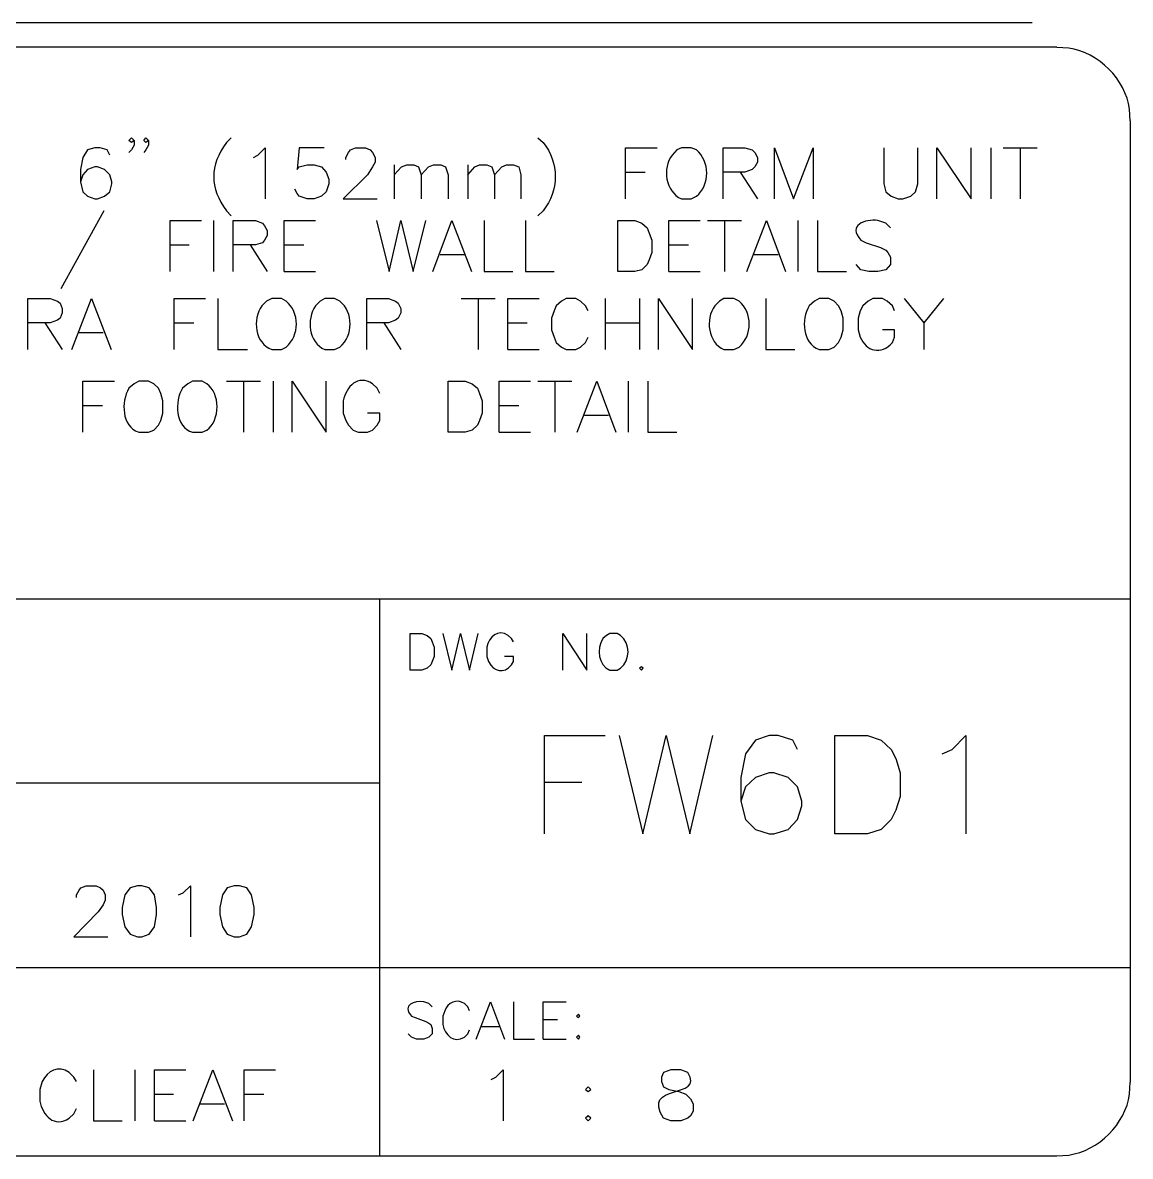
# Model space of a CAD drawing. Header units: millimetres. Extents: x 14 to 201, y 16 to 268.
# Drawn here: x 165.52 to 201.3, y 15.62 to 52.24 of the extents above; entities that cross this region are included whole.
import ezdxf

# ---------------------------------------------------------------- set-up
doc = ezdxf.new("R2010")
doc.units = ezdxf.units.MM
doc.layers.get('0').update_dxf_attribs({"linetype": 'CONTINUOUS'})

msp = doc.modelspace()

# ---------------------------------------------------------------- linework, layer by layer
at = {"color": 0}
for p, q in [((198.121, 52.2386), (17.0174, 52.2386)), ((155.195, 51.4558), (198.924, 51.4558)), ((199.306, 51.4131), (198.924, 51.4354)), ((201.296, 49.0636), (201.273, 49.4453)), ((201.296, 49.0636), (201.296, 18.0123)), ((168.953, 48.4297), (169.037, 48.514)), ((169.037, 48.3665), (168.953, 48.4297)), ((169.037, 48.514), (169.121, 48.4297)), ((169.121, 48.4297), (169.037, 48.3665)), ((169.121, 48.4297), (169.121, 48.2808)), ((169.44, 48.4297), (169.503, 48.514)), ((169.503, 48.3665), (169.44, 48.4297)), ((169.503, 48.514), (169.587, 48.4297)), ((169.587, 48.4297), (169.503, 48.3665)), ((169.587, 48.4297), (169.587, 48.2808)), ((172.255, 48.514), (172.106, 48.3665)), ((182.16, 48.514), (182.33, 48.3665)), ((167.619, 48.1334), (167.47, 47.8786)), ((167.852, 48.1969), (167.619, 48.1334)), ((168.021, 48.1969), (167.852, 48.1969)), ((168.254, 48.1334), (168.021, 48.1969)), ((168.338, 47.964), (168.254, 48.1334)), ((169.037, 48.1334), (168.953, 48.048)), ((169.121, 48.2808), (169.037, 48.1334)), ((169.503, 48.1334), (169.44, 48.048)), ((169.587, 48.2808), (169.503, 48.1334)), ((173.121, 47.964), (173.354, 48.1969)), ((173.354, 48.1969), (173.354, 46.5459)), ((174.456, 48.1969), (174.392, 47.4984)), ((175.26, 48.1969), (174.456, 48.1969)), ((175.959, 47.8786), (176.043, 48.048)), ((176.043, 48.048), (176.106, 48.1334)), ((176.106, 48.1334), (176.276, 48.1969)), ((176.276, 48.1969), (176.593, 48.1969)), ((176.593, 48.1969), (176.742, 48.1334)), ((176.742, 48.1334), (176.826, 48.048)), ((176.826, 48.048), (176.911, 47.8786)), ((184.996, 46.5459), (184.996, 48.1969)), ((184.996, 48.1969), (186.013, 48.1969)), ((186.647, 48.1334), (186.499, 47.964)), ((186.796, 48.1969), (186.647, 48.1334)), ((187.113, 48.1969), (186.796, 48.1969)), ((187.282, 48.1334), (187.113, 48.1969)), ((188.151, 46.5459), (188.151, 48.1969)), ((188.151, 48.1969), (188.849, 48.1969)), ((188.849, 48.1969), (189.082, 48.1334)), ((189.082, 48.1334), (189.166, 48.048)), ((189.166, 48.048), (189.252, 47.8786)), ((189.802, 46.5459), (189.802, 48.1969)), ((189.802, 48.1969), (190.416, 46.5459)), ((190.416, 46.5459), (191.05, 48.1969)), ((191.05, 48.1969), (191.05, 46.5459)), ((193.336, 48.1969), (193.336, 47.0323)), ((194.437, 47.0323), (194.437, 48.1969)), ((195.05, 46.5459), (195.05, 48.1969)), ((195.05, 48.1969), (196.152, 46.5459)), ((196.152, 46.5459), (196.152, 48.1969)), ((196.787, 48.1969), (196.787, 46.5459)), ((197.189, 48.1969), (198.289, 48.1969)), ((197.739, 48.1969), (197.739, 46.5459)), ((167.47, 47.8786), (167.386, 47.4984)), ((172.974, 47.8786), (173.121, 47.964)), ((174.456, 47.5823), (174.709, 47.6458)), ((174.709, 47.6458), (174.942, 47.6458)), ((174.942, 47.6458), (175.175, 47.5823)), ((175.959, 47.8151), (175.959, 47.8786)), ((176.911, 47.7312), (176.826, 47.5823)), ((176.911, 47.8786), (176.911, 47.7312)), ((177.524, 47.6458), (177.524, 46.5459)), ((177.757, 47.5823), (177.927, 47.6458)), ((177.927, 47.6458), (178.16, 47.6458)), ((178.16, 47.6458), (178.308, 47.5823)), ((178.625, 47.5823), (178.795, 47.6458)), ((178.795, 47.6458), (179.028, 47.6458)), ((179.028, 47.6458), (179.175, 47.5823)), ((179.896, 47.6458), (179.896, 46.5459)), ((180.129, 47.5823), (180.276, 47.6458)), ((180.276, 47.6458), (180.509, 47.6458)), ((180.509, 47.6458), (180.679, 47.5823)), ((180.996, 47.5823), (181.144, 47.6458)), ((181.144, 47.6458), (181.378, 47.6458)), ((181.378, 47.6458), (181.547, 47.5823)), ((189.252, 47.7312), (189.166, 47.5823)), ((189.252, 47.8786), (189.252, 47.7312)), ((167.386, 47.4984), (167.386, 47.0958)), ((167.47, 47.3287), (167.386, 47.0958)), ((167.619, 47.4984), (167.47, 47.3287)), ((167.852, 47.5823), (167.619, 47.4984)), ((167.936, 47.5823), (167.852, 47.5823)), ((168.169, 47.4984), (167.936, 47.5823)), ((168.338, 47.3287), (168.169, 47.4984)), ((168.402, 47.0958), (168.338, 47.3287)), ((174.392, 47.4984), (174.456, 47.5823)), ((175.175, 47.5823), (175.324, 47.4126)), ((175.324, 47.4126), (175.408, 47.1798)), ((176.658, 47.3287), (175.873, 46.5459)), ((176.826, 47.5823), (176.658, 47.3287)), ((177.524, 47.3287), (177.757, 47.5823)), ((178.308, 47.5823), (178.393, 47.3287)), ((178.393, 47.3287), (178.625, 47.5823)), ((178.393, 47.3287), (178.393, 46.5459)), ((179.175, 47.5823), (179.261, 47.3287)), ((179.261, 47.3287), (179.261, 46.5459)), ((179.896, 47.3287), (180.129, 47.5823)), ((180.679, 47.5823), (180.763, 47.3287)), ((180.763, 47.3287), (180.996, 47.5823)), ((180.763, 47.3287), (180.763, 46.5459)), ((181.547, 47.5823), (181.61, 47.3287)), ((181.61, 47.3287), (181.61, 46.5459)), ((184.996, 47.4126), (185.631, 47.4126)), ((188.849, 47.4126), (188.151, 47.4126)), ((188.7, 47.4126), (189.252, 46.5459)), ((189.082, 47.4984), (188.849, 47.4126)), ((189.166, 47.5823), (189.082, 47.4984)), ((167.386, 47.0958), (167.47, 46.779)), ((168.338, 46.779), (168.402, 47.0323)), ((168.402, 47.0323), (168.402, 47.0958)), ((175.408, 47.0323), (175.324, 46.779)), ((175.408, 47.1798), (175.408, 47.0323)), ((193.336, 47.0323), (193.399, 46.779)), ((194.353, 46.779), (194.437, 47.0323)), ((167.47, 46.779), (167.619, 46.6302)), ((167.619, 46.6302), (167.852, 46.5459)), ((167.852, 46.5459), (167.936, 46.5459)), ((167.936, 46.5459), (168.169, 46.6302)), ((168.169, 46.6302), (168.338, 46.779)), ((174.392, 46.7155), (174.308, 46.863)), ((174.456, 46.6302), (174.392, 46.7155)), ((174.709, 46.5459), (174.456, 46.6302)), ((174.942, 46.5459), (174.709, 46.5459)), ((175.175, 46.6302), (174.942, 46.5459)), ((175.324, 46.779), (175.175, 46.6302)), ((175.873, 46.5459), (176.975, 46.5459)), ((186.796, 46.5459), (187.113, 46.5459)), ((187.113, 46.5459), (187.282, 46.6302)), ((193.399, 46.779), (193.569, 46.6302)), ((193.569, 46.6302), (193.802, 46.5459)), ((193.802, 46.5459), (193.951, 46.5459)), ((193.951, 46.5459), (194.204, 46.6302)), ((194.204, 46.6302), (194.353, 46.779)), ((168.148, 46.1641), (166.751, 43.6453)), ((172.106, 46.1641), (172.255, 45.9948)), ((182.33, 46.1641), (182.16, 45.9948)), ((170.285, 44.1964), (170.285, 45.8474)), ((170.285, 45.8474), (171.301, 45.8474)), ((171.683, 45.8474), (171.683, 44.1964)), ((172.318, 44.1964), (172.318, 45.8474)), ((172.318, 45.8474), (173.038, 45.8474)), ((173.038, 45.8474), (173.27, 45.762)), ((173.969, 44.1964), (173.969, 45.8474)), ((173.969, 45.8474), (174.985, 45.8474)), ((176.954, 45.8474), (177.355, 44.1964)), ((177.355, 44.1964), (177.737, 45.8474)), ((177.737, 45.8474), (178.139, 44.1964)), ((178.139, 44.1964), (178.542, 45.8474)), ((178.774, 44.1964), (179.388, 45.8474)), ((179.388, 45.8474), (180.023, 44.1964)), ((180.425, 45.8474), (180.425, 44.1964)), ((181.758, 45.8474), (181.758, 44.1964)), ((184.743, 44.1964), (184.743, 45.8474)), ((184.743, 45.8474), (185.292, 45.8474)), ((185.292, 45.8474), (185.525, 45.762)), ((186.393, 44.1964), (186.393, 45.8474)), ((186.393, 45.8474), (187.409, 45.8474)), ((187.642, 45.8474), (188.743, 45.8474)), ((188.193, 45.8474), (188.193, 44.1964)), ((188.913, 44.1964), (189.548, 45.8474)), ((189.548, 45.8474), (190.161, 44.1964)), ((190.563, 45.8474), (190.563, 44.1964)), ((191.198, 45.8474), (191.198, 44.1964)), ((193.399, 45.762), (193.146, 45.8474)), ((173.27, 45.762), (173.334, 45.6777)), ((173.334, 45.6777), (173.418, 45.5291)), ((173.418, 45.5291), (173.418, 45.3595)), ((185.525, 45.762), (185.695, 45.6145)), ((185.695, 45.6145), (185.758, 45.4448)), ((185.758, 45.4448), (185.844, 45.212)), ((193.548, 45.6145), (193.399, 45.762)), ((170.285, 45.0631), (170.9, 45.0631)), ((173.038, 45.0631), (172.318, 45.0631)), ((172.868, 45.0631), (173.418, 44.1964)), ((173.27, 45.1266), (173.038, 45.0631)), ((173.334, 45.212), (173.27, 45.1266)), ((173.418, 45.3595), (173.334, 45.212)), ((173.969, 45.0631), (174.604, 45.0631)), ((185.844, 45.212), (185.844, 44.8098)), ((186.393, 45.0631), (187.029, 45.0631)), ((192.596, 45.212), (192.764, 45.128)), ((192.764, 45.128), (193.23, 44.9792)), ((179.007, 44.7463), (179.79, 44.7463)), ((185.844, 44.8098), (185.758, 44.5766)), ((189.145, 44.7463), (189.928, 44.7463)), ((193.23, 44.9792), (193.399, 44.8952)), ((193.399, 44.8952), (193.463, 44.8098)), ((193.463, 44.8098), (193.548, 44.6624)), ((185.695, 44.4292), (185.525, 44.2599)), ((185.758, 44.5766), (185.695, 44.4292)), ((192.596, 44.2599), (192.447, 44.4292)), ((193.548, 44.4292), (193.399, 44.2599)), ((193.548, 44.6624), (193.548, 44.4292)), ((173.969, 44.1964), (174.985, 44.1964)), ((180.425, 44.1964), (181.355, 44.1964)), ((181.758, 44.1964), (182.689, 44.1964)), ((185.292, 44.1964), (184.743, 44.1964)), ((185.525, 44.2599), (185.292, 44.1964)), ((186.393, 44.1964), (187.409, 44.1964)), ((191.198, 44.1964), (192.13, 44.1964)), ((192.849, 44.1964), (192.596, 44.2599)), ((193.146, 44.1964), (192.849, 44.1964)), ((193.399, 44.2599), (193.146, 44.1964)), ((165.693, 41.6775), (165.693, 43.3282)), ((165.693, 43.3282), (166.412, 43.3282)), ((166.412, 43.3282), (166.645, 43.2428)), ((166.645, 43.2428), (166.73, 43.1793)), ((167.11, 41.6775), (167.746, 43.3282)), ((167.746, 43.3282), (168.381, 41.6775)), ((170.412, 41.6775), (170.412, 43.3282)), ((170.412, 43.3282), (171.429, 43.3282)), ((171.83, 43.3282), (171.83, 41.6775)), ((173.397, 43.2428), (173.25, 43.0953)), ((173.567, 43.3282), (173.397, 43.2428)), ((173.883, 43.3282), (173.567, 43.3282)), ((174.032, 43.2428), (173.883, 43.3282)), ((175.133, 43.2428), (174.985, 43.0953)), ((175.281, 43.3282), (175.133, 43.2428)), ((175.599, 43.3282), (175.281, 43.3282)), ((175.767, 43.2428), (175.599, 43.3282)), ((176.635, 41.6775), (176.635, 43.3282)), ((176.635, 43.3282), (177.334, 43.3282)), ((177.334, 43.3282), (177.567, 43.2428)), ((177.567, 43.2428), (177.651, 43.1793)), ((179.684, 43.3282), (180.785, 43.3282)), ((180.233, 43.3282), (180.233, 41.6775)), ((181.187, 41.6775), (181.187, 43.3282)), ((181.187, 43.3282), (182.203, 43.3282)), ((182.922, 43.2428), (182.753, 43.0953)), ((183.071, 43.3282), (182.922, 43.2428)), ((183.388, 43.3282), (183.071, 43.3282)), ((183.537, 43.2428), (183.388, 43.3282)), ((183.705, 43.0953), (183.537, 43.2428)), ((184.34, 43.3282), (184.34, 41.6775)), ((185.441, 43.3282), (185.441, 41.6775)), ((186.054, 41.6775), (186.054, 43.3282)), ((186.054, 43.3282), (187.156, 41.6775)), ((187.156, 41.6775), (187.156, 43.3282)), ((188.023, 43.2428), (187.875, 43.0953)), ((188.171, 43.3282), (188.023, 43.2428)), ((188.49, 43.3282), (188.171, 43.3282)), ((188.659, 43.2428), (188.49, 43.3282)), ((189.526, 43.3282), (189.526, 41.6775)), ((191.093, 43.2428), (190.923, 43.0953)), ((191.242, 43.3282), (191.093, 43.2428)), ((191.558, 43.3282), (191.242, 43.3282)), ((191.728, 43.2428), (191.558, 43.3282)), ((191.875, 43.0953), (191.728, 43.2428)), ((192.829, 43.2428), (192.659, 43.0953)), ((192.977, 43.3282), (192.829, 43.2428)), ((193.295, 43.3282), (192.977, 43.3282)), ((193.442, 43.2428), (193.295, 43.3282)), ((193.612, 43.0953), (193.442, 43.2428)), ((193.992, 43.3282), (194.627, 42.5457)), ((195.263, 43.3282), (194.627, 42.5457)), ((166.73, 43.1793), (166.794, 43.0114)), ((166.794, 42.8625), (166.73, 42.6932)), ((166.794, 43.0114), (166.794, 42.8625)), ((177.651, 43.1793), (177.737, 43.0114)), ((177.737, 42.8625), (177.651, 42.6932)), ((177.737, 43.0114), (177.737, 42.8625)), ((182.689, 42.926), (182.605, 42.6932)), ((182.753, 43.0953), (182.689, 42.926)), ((183.79, 42.926), (183.705, 43.0953)), ((191.961, 42.926), (191.875, 43.0953)), ((192.024, 42.6932), (191.961, 42.926)), ((192.574, 42.926), (192.51, 42.6932)), ((192.659, 43.0953), (192.574, 42.926)), ((193.675, 42.926), (193.612, 43.0953)), ((166.412, 42.5457), (165.693, 42.5457)), ((166.242, 42.5457), (166.794, 41.6775)), ((166.645, 42.6297), (166.412, 42.5457)), ((166.73, 42.6932), (166.645, 42.6297)), ((170.412, 42.5457), (171.047, 42.5457)), ((177.334, 42.5457), (176.635, 42.5457)), ((177.187, 42.5457), (177.737, 41.6775)), ((177.567, 42.6297), (177.334, 42.5457)), ((177.651, 42.6932), (177.567, 42.6297)), ((181.187, 42.5457), (181.821, 42.5457)), ((182.605, 42.6932), (182.605, 42.3125)), ((184.34, 42.5457), (185.441, 42.5457)), ((192.024, 42.3125), (192.024, 42.6932)), ((192.51, 42.6932), (192.51, 42.3125)), ((194.627, 42.5457), (194.627, 41.6775)), ((167.343, 42.2271), (168.126, 42.2271)), ((182.605, 42.3125), (182.689, 42.0797)), ((191.961, 42.0797), (192.024, 42.3125)), ((192.51, 42.3125), (192.574, 42.0797)), ((193.675, 42.3125), (193.295, 42.3125)), ((193.675, 42.0797), (193.675, 42.3125)), ((173.883, 41.6775), (174.032, 41.7615)), ((175.599, 41.6775), (175.767, 41.7615)), ((182.689, 42.0797), (182.753, 41.9104)), ((182.753, 41.9104), (182.922, 41.7615)), ((182.922, 41.7615), (183.071, 41.6775)), ((183.388, 41.6775), (183.537, 41.7615)), ((183.537, 41.7615), (183.705, 41.9104)), ((183.705, 41.9104), (183.79, 42.0797)), ((188.49, 41.6775), (188.659, 41.7615)), ((191.558, 41.6775), (191.728, 41.7615)), ((191.728, 41.7615), (191.875, 41.9104)), ((191.875, 41.9104), (191.961, 42.0797)), ((193.612, 41.9104), (193.675, 42.0797)), ((171.83, 41.6775), (172.784, 41.6775)), ((173.567, 41.6775), (173.883, 41.6775)), ((175.281, 41.6775), (175.599, 41.6775)), ((181.187, 41.6775), (182.203, 41.6775)), ((183.071, 41.6775), (183.388, 41.6775)), ((188.171, 41.6775), (188.49, 41.6775)), ((189.526, 41.6775), (190.457, 41.6775)), ((191.242, 41.6775), (191.558, 41.6775)), ((167.47, 39.0095), (167.47, 40.6619)), ((167.47, 40.6619), (168.487, 40.6619)), ((169.27, 40.6619), (169.121, 40.5765)), ((169.587, 40.6619), (169.27, 40.6619)), ((169.756, 40.5765), (169.587, 40.6619)), ((171.005, 40.6619), (170.857, 40.5765)), ((171.323, 40.6619), (171.005, 40.6619)), ((171.471, 40.5765), (171.323, 40.6619)), ((172.106, 40.6619), (173.207, 40.6619)), ((172.657, 40.6619), (172.657, 39.0095)), ((173.609, 40.6619), (173.609, 39.0095)), ((174.222, 39.0095), (174.222, 40.6619)), ((174.222, 40.6619), (175.324, 39.0095)), ((175.324, 39.0095), (175.324, 40.6619)), ((179.261, 39.0095), (179.261, 40.6619)), ((179.261, 40.6619), (179.81, 40.6619)), ((179.81, 40.6619), (180.043, 40.5765)), ((180.912, 39.0095), (180.912, 40.6619)), ((180.912, 40.6619), (181.927, 40.6619)), ((182.16, 40.6619), (183.261, 40.6619)), ((182.711, 40.6619), (182.711, 39.0095)), ((183.431, 39.0095), (184.066, 40.6619)), ((184.066, 40.6619), (184.679, 39.0095)), ((185.082, 40.6619), (185.082, 39.0095)), ((185.717, 40.6619), (185.717, 39.0095)), ((169.121, 40.5765), (168.953, 40.429)), ((169.905, 40.429), (169.756, 40.5765)), ((169.989, 40.2594), (169.905, 40.429)), ((170.857, 40.5765), (170.688, 40.429)), ((176.975, 40.429), (176.826, 40.5765)), ((177.058, 40.2594), (176.975, 40.429)), ((180.043, 40.5765), (180.213, 40.429)), ((180.213, 40.429), (180.276, 40.2594)), ((170.053, 40.0265), (169.989, 40.2594)), ((170.053, 39.624), (170.053, 40.0265)), ((175.873, 40.0265), (175.873, 39.624)), ((180.276, 40.2594), (180.362, 40.0265)), ((180.362, 40.0265), (180.362, 39.624)), ((167.47, 39.8776), (168.106, 39.8776)), ((169.989, 39.3912), (170.053, 39.624)), ((175.873, 39.624), (175.959, 39.3912)), ((177.058, 39.624), (176.658, 39.624)), ((177.058, 39.3912), (177.058, 39.624)), ((180.362, 39.624), (180.276, 39.3912)), ((180.912, 39.8776), (181.547, 39.8776)), ((183.664, 39.5609), (184.446, 39.5609)), ((169.756, 39.0744), (169.905, 39.2423)), ((169.905, 39.2423), (169.989, 39.3912)), ((175.959, 39.3912), (176.043, 39.2423)), ((176.043, 39.2423), (176.192, 39.0744)), ((176.826, 39.0744), (176.975, 39.2423)), ((176.975, 39.2423), (177.058, 39.3912)), ((180.213, 39.2423), (180.043, 39.0744)), ((180.276, 39.3912), (180.213, 39.2423)), ((169.27, 39.0095), (169.587, 39.0095)), ((169.587, 39.0095), (169.756, 39.0744)), ((171.005, 39.0095), (171.323, 39.0095)), ((171.323, 39.0095), (171.471, 39.0744)), ((176.192, 39.0744), (176.361, 39.0095)), ((176.361, 39.0095), (176.658, 39.0095)), ((176.658, 39.0095), (176.826, 39.0744)), ((179.81, 39.0095), (179.261, 39.0095)), ((180.043, 39.0744), (179.81, 39.0095)), ((180.912, 39.0095), (181.927, 39.0095)), ((185.717, 39.0095), (186.647, 39.0095)), ((152.823, 33.6338), (201.296, 33.6338)), ((177.058, 21.7165), (177.058, 33.6338)), ((178.033, 31.3269), (178.033, 32.5121)), ((178.033, 32.5121), (178.413, 32.5121)), ((178.413, 32.5121), (178.583, 32.4487)), ((178.583, 32.4487), (178.709, 32.3426)), ((178.709, 32.3426), (178.752, 32.2364)), ((178.752, 32.2364), (178.816, 32.0669)), ((179.091, 32.5121), (179.388, 31.3269)), ((179.388, 31.3269), (179.663, 32.5121)), ((179.663, 32.5121), (179.959, 31.3269)), ((179.959, 31.3269), (180.233, 32.5121)), ((181.314, 32.3426), (181.208, 32.4487)), ((181.378, 32.2364), (181.314, 32.3426)), ((182.965, 31.3269), (182.965, 32.5121)), ((182.965, 32.5121), (183.747, 31.3269)), ((183.747, 31.3269), (183.747, 32.5121)), ((184.383, 32.4487), (184.256, 32.3426)), ((184.489, 32.5121), (184.383, 32.4487)), ((184.722, 32.5121), (184.489, 32.5121)), ((184.828, 32.4487), (184.722, 32.5121)), ((178.816, 32.0669), (178.816, 31.7707)), ((180.509, 32.0669), (180.509, 31.7707)), ((178.709, 31.4965), (178.583, 31.3903)), ((178.752, 31.6012), (178.709, 31.4965)), ((178.816, 31.7707), (178.752, 31.6012)), ((180.509, 31.7707), (180.572, 31.6012)), ((181.378, 31.7707), (181.081, 31.7707)), ((181.314, 31.4965), (181.378, 31.6012)), ((181.378, 31.6012), (181.378, 31.7707)), ((178.413, 31.3269), (178.033, 31.3269)), ((178.583, 31.3903), (178.413, 31.3269)), ((184.489, 31.3269), (184.722, 31.3269)), ((184.722, 31.3269), (184.828, 31.3903)), ((185.505, 31.4331), (185.441, 31.3903)), ((185.441, 31.3903), (185.505, 31.3269)), ((185.568, 31.3903), (185.505, 31.4331)), ((185.505, 31.3269), (185.568, 31.3903)), ((182.372, 26.0353), (182.372, 29.2103)), ((182.372, 29.2103), (184.34, 29.2103)), ((184.785, 29.2103), (185.547, 26.0353)), ((185.547, 26.0353), (186.309, 29.2103)), ((186.309, 29.2103), (187.071, 26.0353)), ((187.071, 26.0353), (187.811, 29.2103)), ((189.188, 29.0614), (188.87, 28.6177)), ((189.632, 29.2103), (189.188, 29.0614)), ((189.928, 29.2103), (189.632, 29.2103)), ((190.394, 29.0614), (189.928, 29.2103)), ((190.543, 28.7652), (190.394, 29.0614)), ((191.748, 26.0353), (191.748, 29.2103)), ((191.748, 29.2103), (192.807, 29.2103)), ((192.807, 29.2103), (193.252, 29.0614)), ((193.252, 29.0614), (193.569, 28.7652)), ((195.538, 28.7652), (195.982, 29.2103)), ((195.982, 29.2103), (195.982, 26.0353)), ((188.87, 28.6177), (188.722, 27.8557)), ((193.569, 28.7652), (193.718, 28.4689)), ((195.22, 28.6177), (195.538, 28.7652)), ((193.718, 28.4689), (193.865, 28.0031)), ((188.722, 27.8557), (188.722, 27.0936)), ((189.188, 27.8557), (188.87, 27.5594)), ((189.632, 28.0031), (189.188, 27.8557)), ((189.781, 28.0031), (189.632, 28.0031)), ((190.246, 27.8557), (189.781, 28.0031)), ((190.543, 27.5594), (190.246, 27.8557)), ((193.865, 28.0031), (193.865, 27.2411)), ((152.823, 27.6862), (177.058, 27.6862)), ((182.372, 27.7068), (183.578, 27.7068)), ((188.87, 27.5594), (188.722, 27.0936)), ((190.69, 27.0936), (190.543, 27.5594)), ((193.865, 27.2411), (193.718, 26.7973)), ((188.722, 27.0936), (188.87, 26.5011)), ((190.543, 26.5011), (190.69, 26.9448)), ((190.69, 26.9448), (190.69, 27.0936)), ((193.718, 26.7973), (193.569, 26.5011)), ((188.87, 26.5011), (189.188, 26.1827)), ((190.246, 26.1827), (190.543, 26.5011)), ((193.569, 26.5011), (193.252, 26.1827)), ((189.188, 26.1827), (189.632, 26.0353)), ((189.632, 26.0353), (189.781, 26.0353)), ((189.781, 26.0353), (190.246, 26.1827)), ((192.807, 26.0353), (191.748, 26.0353)), ((193.252, 26.1827), (192.807, 26.0353)), ((167.259, 24.0661), (167.343, 24.2149)), ((167.343, 24.2149), (167.407, 24.2989)), ((167.407, 24.2989), (167.576, 24.3623)), ((167.576, 24.3623), (167.895, 24.3623)), ((167.895, 24.3623), (168.042, 24.2989)), ((168.042, 24.2989), (168.126, 24.2149)), ((168.126, 24.2149), (168.191, 24.0661)), ((168.994, 24.2989), (168.825, 24.0661)), ((169.227, 24.3623), (168.994, 24.2989)), ((169.376, 24.3623), (169.227, 24.3623)), ((169.609, 24.2989), (169.376, 24.3623)), ((169.779, 24.0661), (169.609, 24.2989)), ((170.708, 24.1294), (170.942, 24.3623)), ((170.942, 24.3623), (170.942, 22.7114)), ((172.128, 24.2989), (171.979, 24.0661)), ((172.359, 24.3623), (172.128, 24.2989)), ((172.529, 24.3623), (172.359, 24.3623)), ((172.762, 24.2989), (172.529, 24.3623)), ((172.911, 24.0661), (172.762, 24.2989)), ((167.259, 23.982), (167.259, 24.0661)), ((168.191, 23.8966), (168.126, 23.7491)), ((168.191, 24.0661), (168.191, 23.8966)), ((168.825, 24.0661), (168.741, 23.6637)), ((169.842, 23.6637), (169.779, 24.0661)), ((170.561, 24.0661), (170.708, 24.1294)), ((171.979, 24.0661), (171.895, 23.6637)), ((172.995, 23.6637), (172.911, 24.0661)), ((167.958, 23.5162), (167.174, 22.7114)), ((168.126, 23.7491), (167.958, 23.5162)), ((168.741, 23.6637), (168.741, 23.4322)), ((169.842, 23.4322), (169.842, 23.6637)), ((171.895, 23.6637), (171.895, 23.4322)), ((172.995, 23.4322), (172.995, 23.6637)), ((168.741, 23.4322), (168.825, 23.0298)), ((169.779, 23.0298), (169.842, 23.4322)), ((171.895, 23.4322), (171.979, 23.0298)), ((172.911, 23.0298), (172.995, 23.4322)), ((167.174, 22.7114), (168.275, 22.7114)), ((168.825, 23.0298), (168.994, 22.7969)), ((168.994, 22.7969), (169.227, 22.7114)), ((169.227, 22.7114), (169.376, 22.7114)), ((169.376, 22.7114), (169.609, 22.7969)), ((169.609, 22.7969), (169.779, 23.0298)), ((171.979, 23.0298), (172.128, 22.7969)), ((172.128, 22.7969), (172.359, 22.7114)), ((172.359, 22.7114), (172.529, 22.7114)), ((172.529, 22.7114), (172.762, 22.7969)), ((172.762, 22.7969), (172.911, 23.0298)), ((152.823, 21.7165), (201.296, 21.7165)), ((177.058, 15.6215), (177.058, 21.7165)), ((178.646, 20.5534), (178.478, 20.6168)), ((178.752, 20.4473), (178.646, 20.5534)), ((179.896, 20.4473), (179.79, 20.5534)), ((180.17, 19.4097), (180.636, 20.6168)), ((180.636, 20.6168), (181.081, 19.4097)), ((181.378, 20.6168), (181.378, 19.4097)), ((182.33, 19.4097), (182.33, 20.6168)), ((182.33, 20.6168), (183.071, 20.6168)), ((178.076, 20.1511), (178.203, 20.1083)), ((179.155, 20.3206), (179.091, 20.1511)), ((179.091, 20.1511), (179.091, 19.8754)), ((179.959, 20.3206), (179.896, 20.4473)), ((183.472, 20.2144), (183.408, 20.1511)), ((183.408, 20.1511), (183.472, 20.1083)), ((183.515, 20.1511), (183.472, 20.2144)), ((183.472, 20.1083), (183.515, 20.1511)), ((178.203, 20.1083), (178.542, 19.9815)), ((178.542, 19.9815), (178.646, 19.9182)), ((178.646, 19.9182), (178.709, 19.8754)), ((178.709, 19.8754), (178.752, 19.7487)), ((180.34, 19.8121), (180.912, 19.8121)), ((182.33, 20.0449), (182.795, 20.0449)), ((178.076, 19.4731), (177.969, 19.5792)), ((178.245, 19.4097), (178.076, 19.4731)), ((178.478, 19.4097), (178.245, 19.4097)), ((178.646, 19.4731), (178.478, 19.4097)), ((178.752, 19.5792), (178.646, 19.4731)), ((178.752, 19.7487), (178.752, 19.5792)), ((179.79, 19.4731), (179.896, 19.5792)), ((179.896, 19.5792), (179.959, 19.706)), ((181.378, 19.4097), (182.054, 19.4097)), ((182.33, 19.4097), (183.071, 19.4097)), ((183.472, 19.5364), (183.408, 19.4731)), ((183.408, 19.4731), (183.472, 19.4097)), ((183.515, 19.4731), (183.472, 19.5364)), ((183.472, 19.4097), (183.515, 19.4731)), ((167.174, 18.1818), (167.027, 18.3307)), ((167.809, 18.4147), (167.809, 16.7638)), ((169.143, 18.4147), (169.143, 16.7638)), ((169.779, 16.7638), (169.779, 18.4147)), ((169.779, 18.4147), (170.794, 18.4147)), ((171.027, 16.7638), (171.662, 18.4147)), ((171.662, 18.4147), (172.296, 16.7638)), ((172.678, 16.7638), (172.678, 18.4147)), ((172.678, 18.4147), (173.693, 18.4147)), ((180.806, 18.1818), (181.038, 18.4147)), ((181.038, 18.4147), (181.038, 16.7638)), ((186.224, 18.3307), (186.16, 18.1818)), ((186.457, 18.4147), (186.224, 18.3307)), ((186.775, 18.4147), (186.457, 18.4147)), ((187.008, 18.3307), (186.775, 18.4147)), ((166.158, 18.0344), (166.074, 17.7794)), ((167.259, 18.0344), (167.174, 18.1818)), ((180.658, 18.0978), (180.806, 18.1818)), ((186.16, 18.1818), (186.16, 18.0344)), ((186.16, 18.0344), (186.224, 17.8649)), ((201.273, 17.632), (201.296, 18.0123)), ((166.074, 17.7794), (166.074, 17.3991)), ((169.779, 17.632), (170.392, 17.632)), ((172.678, 17.632), (173.313, 17.632)), ((183.79, 17.8649), (183.705, 17.7794)), ((183.705, 17.7794), (183.79, 17.7161)), ((183.874, 17.7794), (183.79, 17.8649)), ((183.79, 17.7161), (183.874, 17.7794)), ((186.224, 17.8649), (186.393, 17.7794)), ((186.393, 17.7794), (186.712, 17.7161)), ((186.712, 17.7161), (186.943, 17.632)), ((186.943, 17.632), (187.092, 17.4832)), ((171.26, 17.3137), (172.043, 17.3137)), ((187.092, 17.4832), (187.176, 17.3137)), ((187.176, 17.3137), (187.176, 17.0822)), ((167.027, 16.8493), (167.174, 16.9967)), ((167.174, 16.9967), (167.259, 17.1662)), ((183.79, 16.9333), (183.705, 16.8493)), ((183.705, 16.8493), (183.79, 16.7638)), ((183.874, 16.8493), (183.79, 16.9333)), ((183.79, 16.7638), (183.874, 16.8493)), ((186.457, 16.7638), (186.224, 16.8493)), ((187.008, 16.8493), (186.775, 16.7638)), ((187.092, 16.9333), (187.008, 16.8493)), ((187.176, 17.0822), (187.092, 16.9333)), ((167.809, 16.7638), (168.741, 16.7638)), ((169.779, 16.7638), (170.794, 16.7638)), ((186.775, 16.7638), (186.457, 16.7638)), ((198.924, 15.6215), (155.195, 15.6215)), ((198.924, 15.6421), (199.306, 15.6628))]:
    msp.add_line(p, q, dxfattribs=at)
for points in [[(201.273, 49.4453), (201.136, 50.4155), (200.276, 51.2755), (199.306, 51.4131)], [(172.106, 48.3665), (171.555, 47.6306), (171.555, 46.8986), (172.106, 46.1641)], [(182.33, 48.3665), (182.853, 47.7354), (182.853, 46.7953), (182.33, 46.1641)], [(187.282, 46.6302), (187.731, 46.9995), (187.719, 47.7559), (187.282, 48.1334)], [(186.499, 47.964), (186.173, 47.5326), (186.282, 46.779), (186.796, 46.5459)], [(193.146, 45.8474), (192.728, 45.9024), (192.148, 45.7027), (192.596, 45.212)], [(174.032, 41.7615), (174.475, 42.1266), (174.475, 42.8791), (174.032, 43.2428)], [(175.767, 41.7615), (176.21, 42.1266), (176.21, 42.8791), (175.767, 43.2428)], [(188.659, 41.7615), (189.1, 42.1266), (189.1, 42.8791), (188.659, 43.2428)], [(173.25, 43.0953), (172.937, 42.6558), (173.02, 41.8842), (173.567, 41.6775)], [(174.985, 43.0953), (174.673, 42.6529), (174.757, 41.9146), (175.281, 41.6775)], [(187.875, 43.0953), (187.565, 42.6529), (187.649, 41.9146), (188.171, 41.6775)], [(190.923, 43.0953), (190.667, 42.6378), (190.696, 41.9019), (191.242, 41.6775)], [(192.574, 42.0797), (192.755, 41.6359), (193.252, 41.4789), (193.612, 41.9104)], [(176.826, 40.5765), (176.348, 40.8824), (175.978, 40.4894), (175.873, 40.0265)], [(168.953, 40.429), (168.699, 39.981), (168.713, 39.2105), (169.27, 39.0095)], [(170.688, 40.429), (170.418, 40.0237), (170.457, 39.1679), (171.005, 39.0095)], [(171.471, 39.0744), (171.909, 39.3926), (171.914, 40.2717), (171.471, 40.5765)], [(181.208, 32.4487), (180.866, 32.6829), (180.588, 32.3825), (180.509, 32.0669)], [(184.256, 32.3426), (184.063, 32.0091), (184.095, 31.4909), (184.489, 31.3269)], [(184.828, 31.3903), (185.157, 31.6549), (185.157, 32.1841), (184.828, 32.4487)], [(180.572, 31.6012), (180.734, 31.2718), (181.069, 31.1933), (181.314, 31.4965)], [(178.478, 20.6168), (178.179, 20.6595), (177.753, 20.5148), (178.076, 20.1511)], [(179.79, 20.5534), (179.547, 20.7312), (179.241, 20.5851), (179.155, 20.3206)], [(179.091, 19.8754), (179.171, 19.5406), (179.434, 19.2471), (179.79, 19.4731)], [(167.027, 18.3307), (166.671, 18.5773), (166.317, 18.3817), (166.158, 18.0344)], [(186.224, 16.8493), (185.469, 18.0275), (187.563, 17.4267), (187.008, 18.3307)], [(199.306, 15.6628), (200.276, 15.802), (201.136, 16.6619), (201.273, 17.632)], [(166.074, 17.3991), (166.182, 16.9444), (166.536, 16.5323), (167.027, 16.8493)]]:
    msp.add_open_spline(points, degree=3, dxfattribs=at)

doc.saveas('drawing.dxf')
